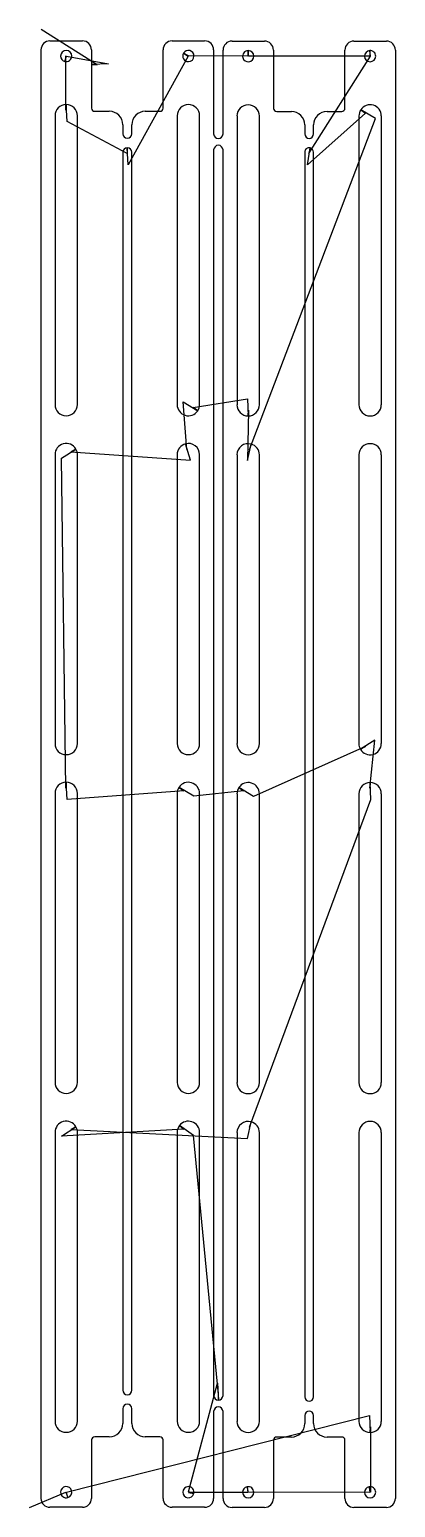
# Model space of a CAD drawing. Header units: inches. Extents: x 0 to 3.2, y 0.1 to 13.1.
import ezdxf

# ---------------------------------------------------------------- set-up
doc = ezdxf.new("R2010")
doc.units = ezdxf.units.IN
doc.layers.get('0').update_dxf_attribs({"linetype": 'CONTINUOUS'})
for name, color, linetype in [('10', 7, 'CONTINUOUS'), ('3', 7, 'CONTINUOUS'), ('9', 7, 'CONTINUOUS')]:
    doc.layers.add(name, color=color, linetype=linetype)

msp = doc.modelspace()

# ---------------------------------------------------------------- linework, layer by layer
at = {"color": 0, "linetype": 'CONTINUOUS'}
for p, q in [((0.278, 12.346), (0.278, 12.824)), ((0.282, 12.822), (0.651, 12.756)), ((1.351, 12.821), (0.823, 11.867)), ((1.875, 12.822), (1.353, 12.825)), ((2.945, 12.821), (1.88, 12.822)), ((2.408, 11.967), (2.95, 12.822)), ((0.814, 11.967), (0.287, 12.246)), ((1.888, 9.364), (2.994, 12.273)), ((2.906, 12.321), (2.397, 11.867)), ((1.338, 9.364), (1.306, 9.781)), ((1.88, 9.708), (1.87, 9.265)), ((0.278, 6.386), (0.239, 9.286)), ((0.321, 9.344), (1.372, 9.27)), ((2.945, 6.385), (2.989, 6.808)), ((2.907, 6.751), (1.924, 6.313)), ((1.311, 6.363), (0.287, 6.286)), ((1.888, 3.404), (2.954, 6.285)), ((1.312, 3.386), (0.239, 3.326)), ((1.353, 0.196), (1.608, 1.154)), ((0.282, 0.195), (2.941, 0.868)), ((2.95, 0.768), (2.95, 0.193)), ((-0.041, 0.06), (0.278, 0.194)), ((1.875, 0.192), (1.352, 0.192)), ((2.945, 0.192), (1.88, 0.193))]:
    msp.add_line(p, q, dxfattribs=at)
at = {"layer": '10', "color": 10, "linetype": 'CONTINUOUS'}
for p, q in [((0.552, 12.747), (0.059, 13.056)), ((1.394, 9.733), (1.871, 9.808)), ((1.836, 6.361), (1.399, 6.315)), ((0.321, 3.384), (1.87, 3.305)), ((1.617, 1.054), (1.397, 3.332))]:
    msp.add_line(p, q, dxfattribs=at)
at = {"layer": '3', "color": 3, "linetype": 'CONTINUOUS'}
for p, q in [((0.059, 0.14), (0.059, 12.877)), ((0.137, 12.956), (0.423, 12.956)), ((0.502, 12.877), (0.502, 12.749)), ((1.131, 12.365), (1.131, 12.877)), ((1.209, 12.956), (1.495, 12.956)), ((1.574, 12.877), (1.574, 12.138)), ((1.656, 12.138), (1.656, 12.876)), ((1.735, 12.954), (2.02, 12.954)), ((2.099, 12.876), (2.099, 12.363)), ((2.726, 12.363), (2.726, 12.876)), ((2.805, 12.954), (3.09, 12.954)), ((3.169, 12.876), (3.169, 0.139)), ((0.502, 12.749), (0.502, 12.365)), ((0.182, 12.298), (0.182, 9.758)), ((0.379, 9.758), (0.379, 12.298)), ((0.53, 12.337), (0.658, 12.337)), ((0.776, 12.219), (0.776, 12.14)), ((0.856, 12.14), (0.856, 12.219)), ((0.974, 12.337), (1.103, 12.337)), ((1.254, 12.298), (1.254, 9.758)), ((1.451, 9.758), (1.451, 12.298)), ((1.779, 12.296), (1.779, 9.757)), ((1.976, 9.757), (1.976, 12.296)), ((2.127, 12.335), (2.256, 12.335)), ((2.374, 12.217), (2.374, 12.138)), ((2.451, 12.138), (2.451, 12.217)), ((2.569, 12.335), (2.698, 12.335)), ((2.849, 12.296), (2.849, 9.757)), ((3.046, 9.757), (3.046, 12.296)), ((0.776, 11.977), (0.776, 1.091)), ((0.856, 1.091), (0.856, 11.977)), ((1.574, 11.997), (1.574, 1.045)), ((1.656, 1.045), (1.656, 11.997)), ((2.374, 11.977), (2.374, 1.032)), ((2.451, 1.032), (2.451, 11.977)), ((0.182, 9.318), (0.182, 6.778)), ((0.379, 6.778), (0.379, 9.318)), ((1.254, 9.318), (1.254, 6.778)), ((1.451, 6.778), (1.451, 9.318)), ((1.779, 9.316), (1.779, 6.777)), ((1.976, 6.777), (1.976, 9.316)), ((2.849, 9.316), (2.849, 6.777)), ((3.046, 6.777), (3.046, 9.316)), ((0.182, 6.338), (0.182, 3.798)), ((0.379, 3.798), (0.379, 6.338)), ((1.254, 6.338), (1.254, 3.798)), ((1.451, 3.798), (1.451, 6.338)), ((1.779, 6.336), (1.779, 3.797)), ((1.976, 3.797), (1.976, 6.336)), ((2.849, 6.336), (2.849, 3.797)), ((3.046, 3.797), (3.046, 6.336)), ((0.182, 3.358), (0.182, 0.819)), ((0.379, 0.819), (0.379, 3.358)), ((1.254, 3.358), (1.254, 0.819)), ((1.451, 0.819), (1.451, 3.358)), ((1.779, 3.356), (1.779, 0.817)), ((1.976, 0.817), (1.976, 3.356)), ((2.849, 3.356), (2.849, 0.817)), ((3.046, 0.817), (3.046, 3.356)), ((0.776, 0.928), (0.776, 0.799)), ((0.856, 0.799), (0.856, 0.928)), ((1.574, 0.903), (1.574, 0.14)), ((1.656, 0.139), (1.656, 0.903)), ((2.374, 0.869), (2.374, 0.797)), ((2.451, 0.797), (2.451, 0.869)), ((0.502, 0.653), (0.502, 0.14)), ((0.658, 0.681), (0.53, 0.681)), ((1.103, 0.681), (0.974, 0.681)), ((1.131, 0.14), (1.131, 0.653)), ((2.099, 0.651), (2.099, 0.139)), ((2.256, 0.679), (2.127, 0.679)), ((2.698, 0.679), (2.569, 0.679)), ((2.726, 0.139), (2.726, 0.651)), ((0.423, 0.061), (0.137, 0.061)), ((1.495, 0.061), (1.209, 0.061)), ((2.02, 0.06), (1.735, 0.06)), ((3.09, 0.06), (2.805, 0.06))]:
    msp.add_line(p, q, dxfattribs=at)
for centre, radius, start, end in [((0.137, 12.877), 0.0787, 90, 180), ((0.28, 12.823), 0.0492, 360, 180), ((0.423, 12.877), 0.0787, 0, 90), ((1.209, 12.877), 0.0787, 90, 180), ((1.352, 12.823), 0.0492, 360, 150), ((1.495, 12.877), 0.0787, 0, 90), ((1.735, 12.876), 0.0787, 90, 180), ((1.877, 12.822), 0.0492, 90, 195), ((1.877, 12.822), 0.0492, 360, 90), ((2.02, 12.876), 0.0787, 360, 90), ((2.805, 12.876), 0.0787, 90, 180), ((2.947, 12.822), 0.0492, 93.75, 180), ((2.947, 12.822), 0.0492, 360, 93.75), ((3.09, 12.876), 0.0787, 360, 90), ((0.28, 12.823), 0.0492, 180, 255), ((0.28, 12.823), 0.0492, 255, 0), ((1.352, 12.823), 0.0492, 150, 270), ((1.352, 12.823), 0.0492, 270, 0), ((1.877, 12.822), 0.0492, 195, 0), ((2.947, 12.822), 0.0492, 180, 360), ((0.28, 12.298), 0.0984, 90, 180), ((0.28, 12.298), 0.0984, 360, 90), ((0.53, 12.365), 0.028, 180, 270), ((1.103, 12.365), 0.028, 270, 360), ((1.352, 12.298), 0.0984, 360, 180), ((1.877, 12.296), 0.0984, 360, 180), ((2.127, 12.363), 0.028, 180, 270), ((2.698, 12.363), 0.028, 270, 0), ((2.947, 12.296), 0.0984, 146.25, 180), ((2.947, 12.296), 0.0984, 360, 146.25), ((0.658, 12.219), 0.118, 360, 90), ((0.974, 12.219), 0.118, 90, 180), ((2.256, 12.217), 0.118, 360, 90), ((2.569, 12.217), 0.118, 90, 180), ((0.816, 12.14), 0.0398, 180, 360), ((1.615, 12.138), 0.0412, 180, 360), ((2.412, 12.138), 0.0388, 180, 360), ((0.816, 11.977), 0.0398, 90, 180), ((0.816, 11.977), 0.0398, 360, 90), ((1.615, 11.997), 0.0412, 360, 180), ((2.412, 11.977), 0.0388, 78.75, 180), ((2.412, 11.977), 0.0388, 360, 78.75), ((0.28, 9.758), 0.0984, 180, 360), ((1.352, 9.758), 0.0984, 180, 326.25), ((1.352, 9.758), 0.0984, 326.25, 0), ((1.877, 9.757), 0.0984, 180, 270), ((1.877, 9.757), 0.0984, 270, 0), ((2.947, 9.757), 0.0984, 180, 360), ((0.28, 9.318), 0.0984, 30, 180), ((0.28, 9.318), 0.0984, 360, 30), ((1.352, 9.318), 0.0984, 105, 180), ((1.352, 9.318), 0.0984, 360, 105), ((1.877, 9.316), 0.0984, 75, 180), ((1.877, 9.316), 0.0984, 360, 75), ((2.947, 9.316), 0.0984, 360, 180), ((0.28, 6.778), 0.0984, 180, 360), ((1.352, 6.778), 0.0984, 180, 360), ((1.877, 6.777), 0.0984, 180, 360), ((2.947, 6.777), 0.0984, 180, 210), ((2.947, 6.777), 0.0984, 210, 0), ((0.28, 6.338), 0.0984, 90, 180), ((0.28, 6.338), 0.0984, 360, 90), ((1.352, 6.338), 0.0984, 146.25, 180), ((1.352, 6.338), 0.0984, 360, 146.25), ((1.877, 6.336), 0.0984, 146.25, 180), ((1.877, 6.336), 0.0984, 360, 146.25), ((2.947, 6.336), 0.0984, 90, 180), ((2.947, 6.336), 0.0984, 360, 90), ((0.28, 3.798), 0.0984, 180, 360), ((1.352, 3.798), 0.0984, 180, 360), ((1.877, 3.797), 0.0984, 180, 360), ((2.947, 3.797), 0.0984, 180, 360), ((0.28, 3.358), 0.0984, 30, 180), ((0.28, 3.358), 0.0984, 360, 30), ((1.352, 3.358), 0.0984, 142.5, 180), ((1.352, 3.358), 0.0984, 360, 142.5), ((1.877, 3.356), 0.0984, 75, 180), ((1.877, 3.356), 0.0984, 360, 75), ((2.947, 3.356), 0.0984, 360, 180), ((0.816, 1.091), 0.0398, 180, 360), ((1.615, 1.045), 0.0412, 180, 270), ((1.615, 1.045), 0.0412, 270, 0), ((0.816, 0.928), 0.0398, 360, 180), ((1.615, 0.903), 0.0412, 360, 180), ((2.412, 1.032), 0.0388, 180, 360), ((0.28, 0.819), 0.0984, 180, 360), ((0.658, 0.799), 0.118, 270, 0), ((0.974, 0.799), 0.118, 180, 270), ((1.352, 0.819), 0.0984, 180, 360), ((1.877, 0.817), 0.0984, 180, 360), ((2.256, 0.797), 0.118, 270, 0), ((2.412, 0.869), 0.0388, 360, 180), ((2.569, 0.797), 0.118, 180, 270), ((2.947, 0.817), 0.0984, 180, 270), ((2.947, 0.817), 0.0984, 270, 0), ((0.53, 0.653), 0.028, 90, 180), ((1.103, 0.653), 0.028, 360, 90), ((2.127, 0.651), 0.028, 90, 180), ((2.698, 0.651), 0.028, 0, 90), ((0.137, 0.14), 0.0787, 180, 270), ((0.28, 0.194), 0.0492, 15, 180), ((0.28, 0.194), 0.0492, 180, 285), ((0.28, 0.194), 0.0492, 285, 15), ((0.423, 0.14), 0.0787, 270, 0), ((1.209, 0.14), 0.0787, 180, 270), ((1.352, 0.194), 0.0492, 90, 180), ((1.352, 0.194), 0.0492, 180, 345), ((1.352, 0.194), 0.0492, 345, 90), ((1.495, 0.14), 0.0787, 270, 0), ((1.735, 0.139), 0.0787, 180, 270), ((1.877, 0.193), 0.0492, 101.25, 180), ((1.877, 0.193), 0.0492, 180, 360), ((1.877, 0.193), 0.0492, 360, 101.25), ((2.02, 0.139), 0.0787, 270, 360), ((2.805, 0.139), 0.0787, 180, 270), ((2.947, 0.193), 0.0492, 101.25, 180), ((2.947, 0.193), 0.0492, 180, 360), ((2.947, 0.193), 0.0492, 360, 101.25), ((3.09, 0.139), 0.0787, 270, 360)]:
    msp.add_arc(centre, radius, start, end, dxfattribs=at)
at = {"layer": '9', "color": 9, "linetype": 'CONTINUOUS'}
for p, q in [((1.877, 12.871), (1.875, 12.822)), ((1.88, 12.822), (1.877, 12.871)), ((2.95, 12.822), (2.944, 12.871)), ((2.944, 12.871), (2.945, 12.821)), ((0.278, 12.824), (0.267, 12.776)), ((0.267, 12.776), (0.282, 12.822)), ((0.651, 12.756), (0.502, 12.749)), ((0.502, 12.749), (0.552, 12.747)), ((1.353, 12.825), (1.31, 12.848)), ((1.31, 12.848), (1.351, 12.821)), ((0.28, 12.396), (0.278, 12.346)), ((0.287, 12.246), (0.28, 12.396)), ((2.994, 12.273), (2.866, 12.351)), ((2.866, 12.351), (2.906, 12.321)), ((0.816, 12.017), (0.814, 11.967)), ((0.823, 11.867), (0.816, 12.017)), ((2.397, 11.867), (2.42, 12.015)), ((2.42, 12.015), (2.408, 11.967)), ((1.306, 9.781), (1.434, 9.704)), ((1.871, 9.808), (1.877, 9.658)), ((1.434, 9.704), (1.394, 9.733)), ((1.877, 9.658), (1.88, 9.708)), ((0.239, 9.286), (0.365, 9.367)), ((0.365, 9.367), (0.321, 9.344)), ((1.372, 9.27), (1.327, 9.413)), ((1.327, 9.413), (1.338, 9.364)), ((1.87, 9.265), (1.903, 9.411)), ((1.903, 9.411), (1.888, 9.364)), ((2.989, 6.808), (2.862, 6.728)), ((2.862, 6.728), (2.907, 6.751)), ((0.28, 6.436), (0.278, 6.386)), ((0.287, 6.286), (0.28, 6.436)), ((1.399, 6.315), (1.27, 6.392)), ((1.27, 6.392), (1.311, 6.363)), ((1.924, 6.313), (1.796, 6.391)), ((1.796, 6.391), (1.836, 6.361)), ((2.947, 6.435), (2.945, 6.385)), ((2.954, 6.285), (2.947, 6.435)), ((0.239, 3.326), (0.365, 3.407)), ((0.365, 3.407), (0.321, 3.384)), ((1.397, 3.332), (1.274, 3.418)), ((1.274, 3.418), (1.312, 3.386)), ((1.87, 3.305), (1.903, 3.451)), ((1.903, 3.451), (1.888, 3.404)), ((1.608, 1.154), (1.615, 1.004)), ((1.615, 1.004), (1.617, 1.054)), ((2.941, 0.868), (2.947, 0.719)), ((2.947, 0.719), (2.95, 0.768)), ((0.278, 0.194), (0.293, 0.147)), ((0.293, 0.147), (0.282, 0.195)), ((1.352, 0.192), (1.4, 0.182)), ((1.4, 0.182), (1.353, 0.196)), ((1.88, 0.193), (1.868, 0.241)), ((1.868, 0.241), (1.875, 0.192)), ((2.95, 0.193), (2.938, 0.241)), ((2.938, 0.241), (2.945, 0.192))]:
    msp.add_line(p, q, dxfattribs=at)

doc.saveas('drawing.dxf')
